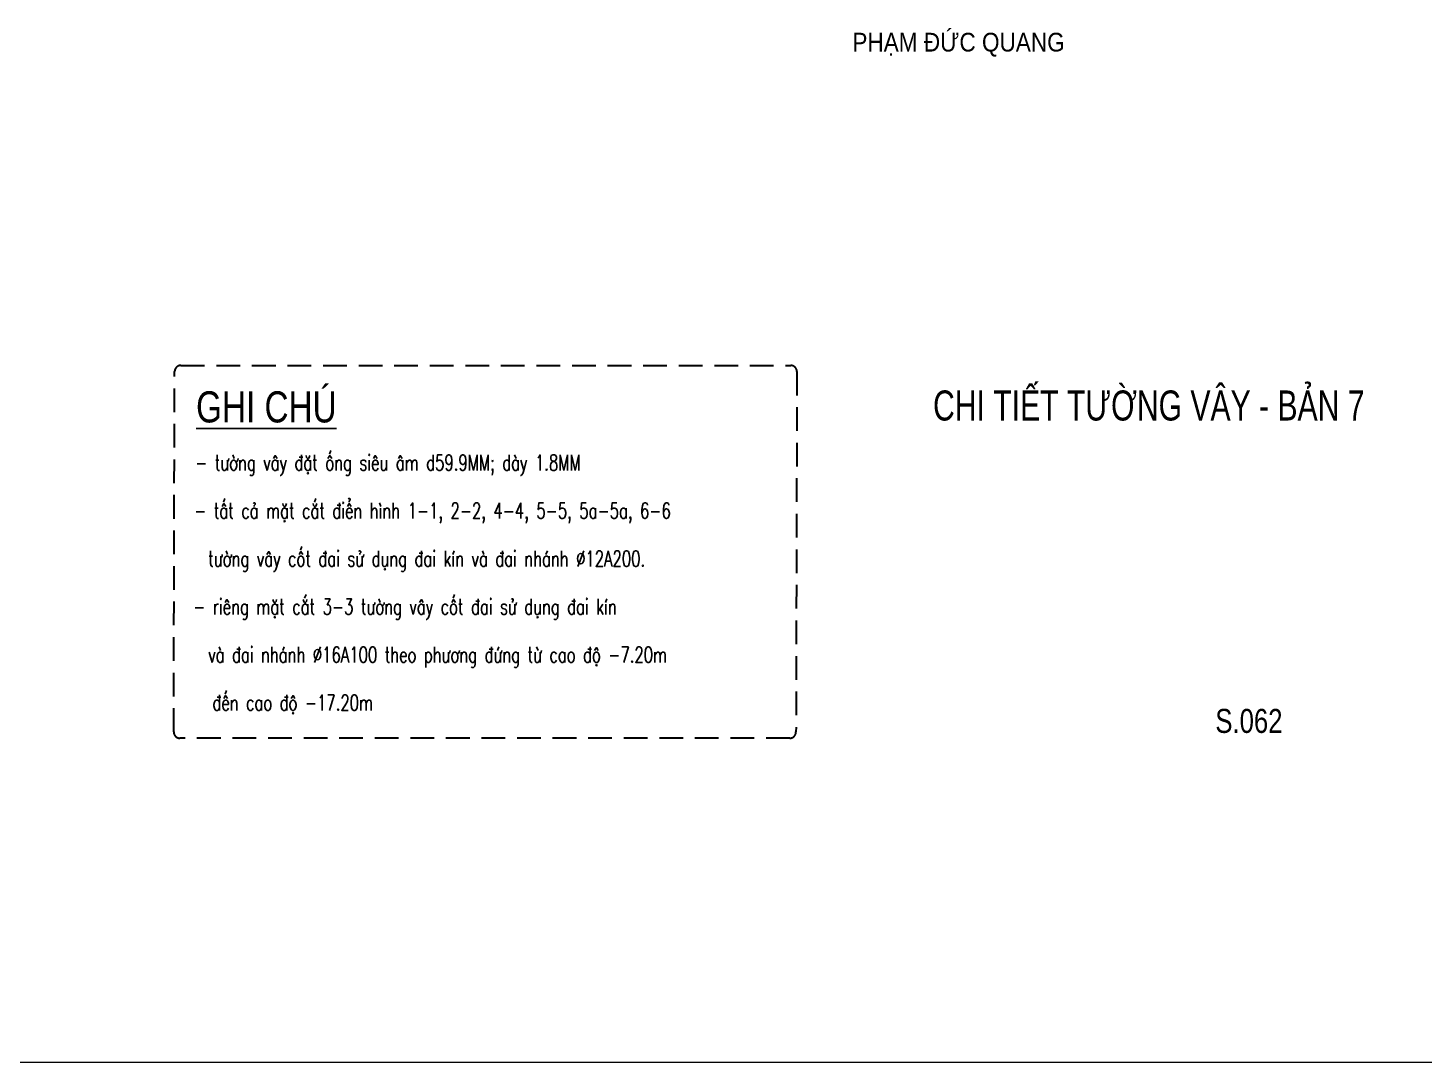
# Model space of a CAD drawing. Header units: millimetres. Extents: x -143483 to 1166745, y -1448440 to -1202244.
# Drawn here: x 664002 to 686436, y -1285398 to -1268770 of the extents above; entities that cross this region are included whole.
import ezdxf
from ezdxf.enums import TextEntityAlignment as Align

# ---------------------------------------------------------------- set-up
doc = ezdxf.new("R2010")
doc.units = ezdxf.units.MM
doc.header["$LTSCALE"] = 30
doc.linetypes.add('DASHED', pattern=[19.05, 12.7, -6.35])
doc.layers.get('Defpoints').update_dxf_attribs({"lineweight": 9})
doc.layers.add('0-Chu khung ten', color=7, linetype='Continuous')
doc.layers.add('ccu11-Text', color=31, linetype='Continuous')
doc.layers.add('ccu11-Khuat', color=9, linetype='DASHED', lineweight=30)
doc.styles.add('ccu11-VnAvantH', font='VHAVAN.TTF')
doc.styles.add('ccu11-VnAvH-B', font='VHAVANB.TTF')
doc.styles.add('ccu11-vnsimli', font='vnsimli.shx', dxfattribs={"width": 0.8, "bigfont": 'vns.shx'})
doc.styles.add('LoGoTTAs1', font='VHARIAL.TTF')
doc.styles.add('LoGoTTAs2', font='VHAVAN.TTF')
doc.styles.add('VNARIALH', font='VHARIAL.TTF')

# ---------------------------------------------------------------- blocks, each defined once
blk = doc.blocks.new('ccu11_88_tenbv')
at = {"layer": '0-Chu khung ten', "color": 31, "style": 'LoGoTTAs2', "width": 0.8}
for p in [(-8837, 8052), (-8800, 6853)]:
    blk.add_attdef('...', p, '', height=220, dxfattribs=at)
at = {"layer": '0-Chu khung ten', "color": 31}
for tag, height, style, width, p in [('1', 500, 'VNARIALH', 0.85, (-4500, 3869)), ('2', 500, 'VNARIALH', 0.85, (-4500, 2917)), ('S1-01-1', 700, 'LoGoTTAs1', 0.8, (-2250, 607)), ('1/100', 350, 'VNARIALH', 0.85, (-6750, 229))]:
    blk.add_attdef(tag, text='', height=height, dxfattribs=dict(at, style=style, width=width)).set_placement(p, align=Align.CENTER)

msp = doc.modelspace()

# ---------------------------------------------------------------- linework, layer by layer
at = {"layer": 'ccu11-Khuat'}
msp.add_lwpolyline([(666458.95, -1274196.68), (676258.17, -1274196.68, -0.41421356), (676358.17, -1274296.68), (676343.57, -1280089.6, -0.41421356), (676243.57, -1280189.6), (666444.35, -1280189.6, -0.41421356), (666344.35, -1280089.6), (666358.95, -1274296.68, -0.41421356)], format="xyb", close=True, dxfattribs=at)
at = {"layer": 'Defpoints', "color": 2}
msp.add_line((-139032.75, -1285397.81), (1029102.19, -1285397.81), dxfattribs=at)

# ---------------------------------------------------------------- block references
at = {"layer": 'ccu11-Text'}
ref = msp.add_blockref('ccu11_88_tenbv', (688299.81, -1282074.69), dxfattribs=dict(at, xscale=1.162769734056969, yscale=1.162769734056969, zscale=1.162769734056969))
ref.add_attrib('1', 'CHI TIÕT T¦êNG V¢Y - B¶N 7', dxfattribs={"layer": '0-Chu khung ten', "color": 1, "height": 482.6013, "style": 'ccu11-VnAvantH', "width": 0.75}).set_placement((682012.31, -1274599.38), align=Align.TOP_CENTER)
ref.add_attrib('S1-01-1', 'S.062', dxfattribs={"layer": '0-Chu khung ten', "color": 31, "height": 386.081, "style": 'ccu11-VnAvantH', "width": 0.8}).set_placement((683621.27, -1280105.27), align=Align.CENTER)
ref.add_attrib('...', 'ph¹m ®øc quang', dxfattribs={"layer": '0-Chu khung ten', "color": 1, "height": 301.2672, "style": 'ccu11-VnAvantH', "width": 0.9}).set_placement((678955.35, -1269149.39), align=Align.CENTER)

# ---------------------------------------------------------------- texts
at = {"layer": 'ccu11-Text', "style": 'ccu11-VnAvH-B', "width": 0.8}
msp.add_text('%%uGHI CHó', height=500, dxfattribs=at).set_placement((666703.76, -1275113.09))
at = {"layer": 'ccu11-Text', "linetype": 'Continuous', "style": 'ccu11-vnsimli', "width": 0.7}
msp.add_text('- t\xadêng v©y ®Æt èng siªu ©m d59.9MM; dµy 1.8MM', height=250, dxfattribs=at).set_placement((666689.15, -1275884.79))
at = {"layer": 'ccu11-Text', "color": 2, "linetype": 'Continuous', "style": 'ccu11-vnsimli', "width": 0.7}
for s, p in [('- tÊt c¶ mÆt c¾t ®iÓn h×nh 1-1, 2-2, 4-4, 5-5, 5a-5a, 6-6', (666674.55, -1276656.5)), ('  t\xadêng v©y cèt ®ai sö dông ®ai kÝn vµ ®ai nh¸nh `12A200.', (666659.94, -1277428.21))]:
    msp.add_text(s, height=250, dxfattribs=at).set_placement(p)
at = {"layer": 'ccu11-Text', "color": 3, "linetype": 'Continuous', "style": 'ccu11-vnsimli', "width": 0.7}
for s, p in [('- riªng mÆt c¾t 3-3 t\xadêng v©y cèt ®ai sö dông ®ai kÝn', (666659.94, -1278199.92)), ('  vµ ®ai nh¸nh `16A100 theo ph\xad¬ng ®øng tõ cao ®é -7.20m', (666659.94, -1278971.62)), ('®Õn cao ®é -17.20m', (666967.79, -1279743.33))]:
    msp.add_text(s, height=250, dxfattribs=at).set_placement(p)

doc.saveas('drawing.dxf')
